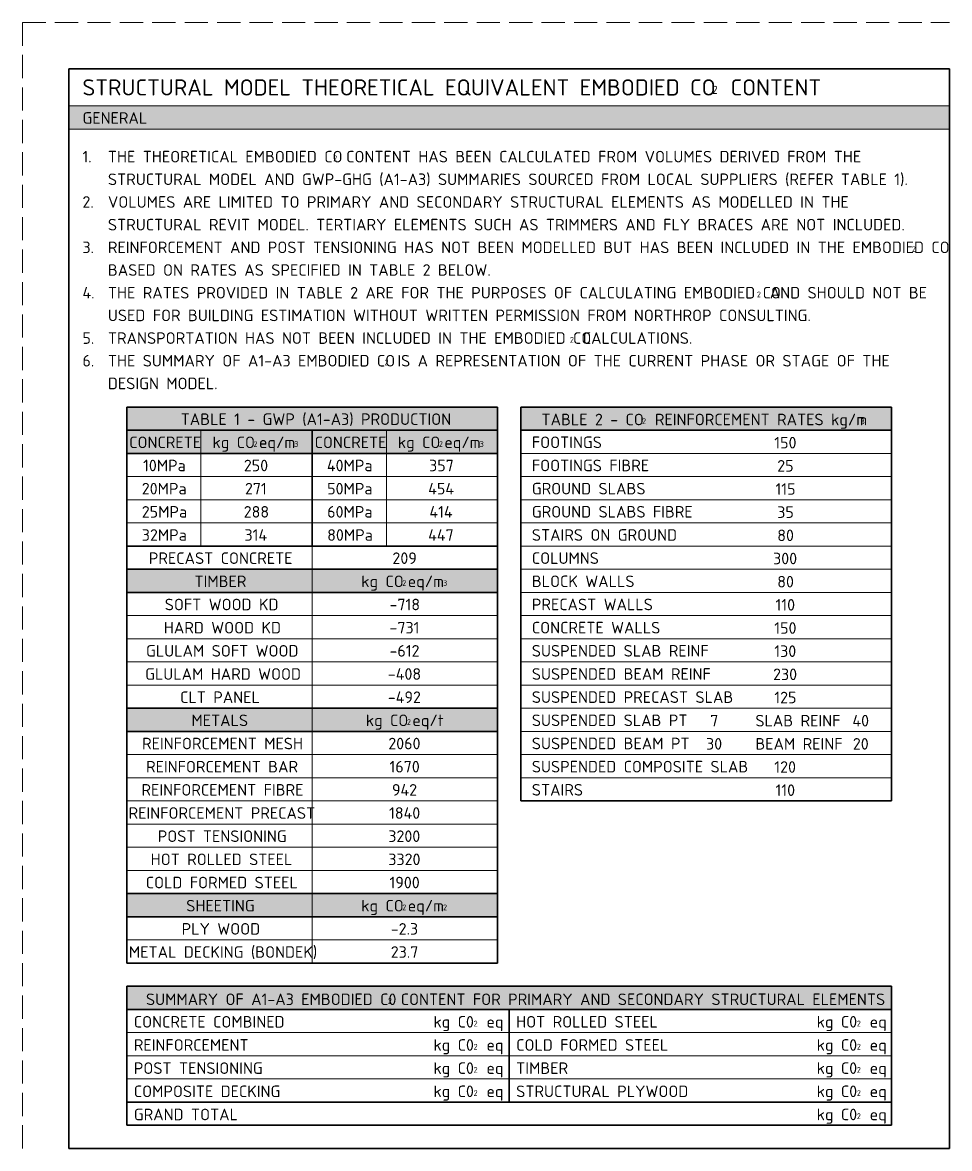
# Model space of a CAD drawing. Header units: millimetres. Extents: x 1350 to 2370, y 3121 to 4058.
# Drawn here: x 2170.3 to 2370.3, y 3121.3 to 3364.3 of the extents above; entities that cross this region are included whole.
import ezdxf

# ---------------------------------------------------------------- set-up
doc = ezdxf.new("R2010")
doc.units = ezdxf.units.MM
doc.linetypes.add('Dash', pattern=[7, 5, -2])
for name, color, linetype, lineweight in [('A-000-T_TEXT', 231, 'Continuous', 13), ('A-010-M_LINE', 90, 'Continuous', 13), ('Z-000-T_TEXT', 131, 'Continuous', 25), ('Z-060-M_DETAIL', 92, 'Continuous', 25), ('Z-200_P_REF_PLANE', 111, 'Dash', 13)]:
    doc.layers.add(name, color=color, linetype=linetype, lineweight=lineweight)
doc.styles.add('ISOCPEUR', font='isocpeur.ttf', dxfattribs={"height": 2.5})
doc.styles.add('ISOCPEUR_1', font='isocpeur.ttf', dxfattribs={"height": 1.25})
doc.styles.add('ISOCPEUR_B', font='', dxfattribs={"height": 3.5})
doc.styles.add('ISOCPEUR_B_1', font='', dxfattribs={"height": 2.5})
doc.styles.add('ISOCPEUR_B_2', font='', dxfattribs={"height": 1.75})
doc.styles.get('ISOCPEUR_B').set_extended_font_data('ISOCPEUR', bold=True)
doc.styles.get('ISOCPEUR_B_1').set_extended_font_data('ISOCPEUR', bold=True)
doc.styles.get('ISOCPEUR_B_2').set_extended_font_data('ISOCPEUR', bold=True)

# ---------------------------------------------------------------- blocks, each defined once
blk = doc.blocks.new('NRP_Table 1 GWP Factors - NRP_Table 1 GWP Factors-2923764-S0_002 - EMBODIED CO2 CONTENT')
at = {"layer": 'Z-000-T_TEXT', "lineweight": 35}
for p, q in [((0, 0), (0, -120)), ((0, 0), (80, 0)), ((80, 0), (80, -120)), ((0, -5), (80, -5)), ((40, -5), (40, -30)), ((0, -10), (80, -10)), ((0, -30), (80, -30)), ((0, -35), (80, -35)), ((0, -40), (80, -40)), ((0, -65), (80, -65)), ((0, -70), (80, -70)), ((0, -105), (80, -105)), ((0, -110), (80, -110)), ((0, -120), (80, -120))]:
    blk.add_line(p, q, dxfattribs=at)
at = {"layer": 'Z-000-T_TEXT', "lineweight": 18}
for p, q in [((16, -5), (16, -30)), ((56, -5), (56, -30)), ((0, -10), (80, -10)), ((0, -15), (80, -15)), ((0, -20), (80, -20)), ((0, -25), (80, -25)), ((40, -35), (40, -30)), ((40, -35), (40, -120)), ((0, -45), (80, -45)), ((0, -50), (80, -50)), ((0, -55), (80, -55)), ((0, -55), (80, -55)), ((0, -60), (80, -60)), ((0, -60), (80, -60)), ((0, -75), (80, -75)), ((0, -80), (80, -80)), ((0, -85), (80, -85)), ((0, -90), (80, -90)), ((0, -90), (80, -90)), ((0, -95), (80, -95)), ((0, -100), (80, -100)), ((0, -115), (80, -115))]:
    blk.add_line(p, q, dxfattribs=at)
at = {"layer": 'Z-000-T_TEXT', "lineweight": 13, "attachment_point": 1}
for s, insert, char_height, width, style in [('TABLE 1 - GWP (A1-A3) PRODUCTION', (11.62, -1.35), 2.5, 68.9451, 'ISOCPEUR'), ('CONCRETE', (0.52, -6.35), 2.5, 18.2785, 'ISOCPEUR'), ('kg CO', (18.47, -6.35), 2.5, 10.7426, 'ISOCPEUR'), ('eq/m', (28.52, -6.35), 2.5, 9.2194, 'ISOCPEUR'), ('CONCRETE', (40.52, -6.35), 2.5, 18.2785, 'ISOCPEUR'), ('kg CO', (58.47, -6.35), 2.5, 10.7426, 'ISOCPEUR'), ('eq/m', (68.52, -6.35), 2.5, 9.2194, 'ISOCPEUR'), ('2', (27.33, -7.35), 1.25, 1.443, 'ISOCPEUR_1'), ('3', (36.13, -7.35), 1.25, 1.443, 'ISOCPEUR_1'), ('2', (67.33, -7.35), 1.25, 1.443, 'ISOCPEUR_1'), ('3', (76.13, -7.35), 1.25, 1.443, 'ISOCPEUR_1'), ('10MPa', (3.5, -11.35), 2.5, 10.9831, 'ISOCPEUR'), ('40MPa', (43.17, -11.35), 2.5, 11.865, 'ISOCPEUR'), ('20MPa', (3.23, -16.35), 2.5, 11.6245, 'ISOCPEUR'), ('50MPa', (43.23, -16.35), 2.5, 11.6245, 'ISOCPEUR'), ('25MPa', (3.23, -21.35), 2.5, 11.6245, 'ISOCPEUR'), ('60MPa', (43.23, -21.35), 2.5, 11.6245, 'ISOCPEUR'), ('32MPa', (3.23, -26.35), 2.5, 11.6245, 'ISOCPEUR'), ('80MPa', (43.23, -26.35), 2.5, 11.6245, 'ISOCPEUR'), ('PRECAST CONCRETE', (4.75, -31.35), 2.5, 36.7975, 'ISOCPEUR'), ('TIMBER', (14.6, -36.35), 2.5, 12.9873, 'ISOCPEUR'), ('kg CO', (50.57, -36.35), 2.5, 10.7426, 'ISOCPEUR'), ('eq/m', (60.62, -36.35), 2.5, 9.2194, 'ISOCPEUR'), ('2', (59.43, -37.35), 1.25, 1.443, 'ISOCPEUR_1'), ('3', (68.23, -37.35), 1.25, 1.443, 'ISOCPEUR_1'), ('SOFT WOOD KD', (8.19, -41.35), 2.5, 28.4599, 'ISOCPEUR'), ('HARD WOOD KD', (7.99, -46.35), 2.5, 29.0211, 'ISOCPEUR'), ('GLULAM SOFT WOOD', (4.15, -51.35), 2.5, 38.2405, 'ISOCPEUR'), ('GLULAM HARD WOOD', (3.95, -56.35), 2.5, 38.8017, 'ISOCPEUR'), ('CLT PANEL', (11.5, -61.35), 2.5, 20.443, 'ISOCPEUR'), ('METALS', (13.94, -66.35), 2.5, 14.5907, 'ISOCPEUR'), ('kg CO', (51.56, -66.35), 2.5, 10.7426, 'ISOCPEUR'), ('2', (60.43, -67.35), 1.25, 1.443, 'ISOCPEUR_1'), ('eq/t', (61.62, -66.35), 2.5, 8.3375, 'ISOCPEUR'), ('REINFORCEMENT MESH', (3.29, -71.35), 2.5, 40.4051, 'ISOCPEUR'), ('REINFORCEMENT BAR', (4.15, -76.35), 2.5, 38.2405, 'ISOCPEUR'), ('REINFORCEMENT FIBRE', (3.16, -81.35), 2.5, 40.7257, 'ISOCPEUR'), ('REINFORCEMENT PRECAST', (0.38, -86.35), 2.5, 47.3797, 'ISOCPEUR'), ('POST TENSIONING', (6.67, -91.35), 2.5, 32.2278, 'ISOCPEUR'), ('HOT ROLLED STEEL', (5.15, -96.35), 2.5, 35.9156, 'ISOCPEUR'), ('COLD FORMED STEEL', (4.09, -101.35), 2.5, 38.4008, 'ISOCPEUR'), ('SHEETING', (12.82, -106.35), 2.5, 17.2363, 'ISOCPEUR'), ('kg CO', (50.57, -106.35), 2.5, 10.7426, 'ISOCPEUR'), ('eq/m', (60.62, -106.35), 2.5, 9.2194, 'ISOCPEUR'), ('2', (59.43, -107.35), 1.25, 1.443, 'ISOCPEUR_1'), ('2', (68.23, -107.35), 1.25, 1.443, 'ISOCPEUR_1'), ('PLY WOOD', (11.83, -111.35), 2.5, 19.7215, 'ISOCPEUR'), ('METAL DECKING (BONDEK)', (0.45, -116.35), 2.5, 47.2996, 'ISOCPEUR')]:
    blk.add_mtext(s, dxfattribs=dict(at, insert=insert, char_height=char_height, width=width, style=style))
blk = doc.blocks.new('NRP_Table 2 CO2 Reinf Rates - NRP_Table 2 CO2 Reinf Rates-2923766-S0_002 - EMBODIED CO2 CONTENT')
at = {"layer": 'Z-000-T_TEXT', "lineweight": 35}
for p, q in [((0, 0), (0, -85)), ((0, 0), (80, 0)), ((80, 0), (80, -85)), ((0, -5), (80, -5)), ((0, -85), (80, -85))]:
    blk.add_line(p, q, dxfattribs=at)
at = {"layer": 'Z-000-T_TEXT', "lineweight": 18}
for p, q in [((0, -10), (80, -10)), ((0, -15), (80, -15)), ((0, -20), (80, -20)), ((0, -25), (80, -25)), ((0, -30), (80, -30)), ((0, -35), (80, -35)), ((0, -40), (80, -40)), ((0, -45), (80, -45)), ((0, -50), (80, -50)), ((0, -55), (80, -55)), ((0, -55), (80, -55)), ((0, -60), (80, -60)), ((0, -65), (80, -65)), ((0, -70), (80, -70)), ((0, -75), (80, -75)), ((0, -80), (80, -80))]:
    blk.add_line(p, q, dxfattribs=at)
at = {"layer": 'Z-000-T_TEXT', "lineweight": 13, "attachment_point": 1}
for s, insert, char_height, width, style in [('TABLE 2 - CO', (4.47, -1.42), 2.5, 26.2953, 'ISOCPEUR'), ('2', (26.16, -2.42), 1.25, 1.443, 'ISOCPEUR_1'), (' REINFORCEMENT RATES kg/m', (27.35, -1.42), 2.5, 55.7173, 'ISOCPEUR'), ('3', (73.32, -2.42), 1.25, 1.443, 'ISOCPEUR_1'), ('FOOTINGS', (2.39, -6.34), 2.5, 17.4768, 'ISOCPEUR'), ('FOOTINGS FIBRE', (2.39, -11.34), 2.5, 29.3418, 'ISOCPEUR'), ('GROUND SLABS', (2.39, -16.34), 2.5, 28.3797, 'ISOCPEUR'), ('GROUND SLABS FIBRE', (2.39, -21.34), 2.5, 40.2447, 'ISOCPEUR'), ('STAIRS ON GROUND', (2.39, -26.34), 2.5, 36.1561, 'ISOCPEUR'), ('COLUMNS', (2.39, -31.34), 2.5, 16.6751, 'ISOCPEUR'), ('BLOCK WALLS', (2.39, -36.34), 2.5, 26.2152, 'ISOCPEUR'), ('PRECAST WALLS', (2.39, -41.34), 2.5, 31.346, 'ISOCPEUR'), ('CONCRETE WALLS', (2.39, -46.34), 2.5, 32.9494, 'ISOCPEUR'), ('SUSPENDED SLAB REINF', (2.39, -51.34), 2.5, 44.5738, 'ISOCPEUR'), ('SUSPENDED BEAM REINF', (2.39, -56.34), 2.5, 44.8945, 'ISOCPEUR'), ('SUSPENDED PRECAST SLAB', (2.39, -61.34), 2.5, 51.2278, 'ISOCPEUR'), ('SUSPENDED SLAB PT', (2.39, -66.34), 2.5, 39.3629, 'ISOCPEUR'), ('SLAB REINF', (50.62, -66.42), 2.5, 21.5654, 'ISOCPEUR'), ('SUSPENDED BEAM PT', (2.39, -71.34), 2.5, 39.6835, 'ISOCPEUR'), ('BEAM REINF', (50.62, -71.42), 2.5, 21.8861, 'ISOCPEUR'), ('SUSPENDED COMPOSITE SLAB', (2.39, -76.34), 2.5, 54.5147, 'ISOCPEUR'), ('STAIRS', (2.39, -81.34), 2.5, 13.2278, 'ISOCPEUR')]:
    blk.add_mtext(s, dxfattribs=dict(at, insert=insert, char_height=char_height, width=width, style=style))
blk = doc.blocks.new('NRP_Table Output CO2 - NRP_Table Output CO2-2923765-S0_002 - EMBODIED CO2 CONTENT')
at = {"layer": 'Z-000-T_TEXT', "lineweight": 35}
for p, q in [((0, -30), (0, 0)), ((0, 0), (165, 0)), ((165, 0), (165, -30)), ((0, -5), (165, -5)), ((82.5, -5), (82.5, -25)), ((0, -25), (165, -25)), ((0, -30), (165, -30))]:
    blk.add_line(p, q, dxfattribs=at)
at = {"layer": 'Z-000-T_TEXT', "lineweight": 18}
for p, q in [((0, -10), (165, -10)), ((0, -15), (165, -15)), ((0, -20), (165, -20))]:
    blk.add_line(p, q, dxfattribs=at)
at = {"layer": 'Z-000-T_TEXT', "lineweight": 13, "attachment_point": 1}
for s, insert, char_height, width, style in [('SUMMARY OF A1-A3 EMBODIED C0', (4.13, -1.55), 2.5, 63.2531, 'ISOCPEUR'), (' CONTENT FOR PRIMARY AND SECONDARY STRUCTURAL ELEMENTS', (57.51, -1.55), 2.5, 124.3417, 'ISOCPEUR'), ('2', (56.32, -2.55), 1.25, 1.443, 'ISOCPEUR_1'), ('CONCRETE COMBINED', (1.51, -6.41), 2.5, 37.6793, 'ISOCPEUR'), ('kg C0', (66.15, -6.41), 2.5, 10.5021, 'ISOCPEUR'), (' eq', (76.01, -6.41), 2.5, 6.173, 'ISOCPEUR'), ('HOT ROLLED STEEL', (84.01, -6.41), 2.5, 35.9156, 'ISOCPEUR'), ('kg C0', (148.84, -6.41), 2.5, 10.5021, 'ISOCPEUR'), (' eq', (158.7, -6.41), 2.5, 6.173, 'ISOCPEUR'), ('2', (74.82, -7.41), 1.25, 1.443, 'ISOCPEUR_1'), ('2', (157.51, -7.41), 1.25, 1.443, 'ISOCPEUR_1'), ('REINFORCEMENT', (1.51, -11.41), 2.5, 28.8607, 'ISOCPEUR'), ('kg C0', (66.15, -11.41), 2.5, 10.5021, 'ISOCPEUR'), ('COLD FORMED STEEL', (84.01, -11.41), 2.5, 38.4008, 'ISOCPEUR'), ('kg C0', (148.84, -11.41), 2.5, 10.5021, 'ISOCPEUR'), ('2', (74.82, -12.41), 1.25, 1.443, 'ISOCPEUR_1'), (' eq', (76.01, -11.41), 2.5, 6.173, 'ISOCPEUR'), ('2', (157.51, -12.41), 1.25, 1.443, 'ISOCPEUR_1'), (' eq', (158.7, -11.41), 2.5, 6.173, 'ISOCPEUR'), ('POST TENSIONING', (1.51, -16.41), 2.5, 32.2278, 'ISOCPEUR'), ('kg C0', (66.15, -16.41), 2.5, 10.5021, 'ISOCPEUR'), ('TIMBER', (84.01, -16.41), 2.5, 12.9873, 'ISOCPEUR'), ('kg C0', (148.84, -16.41), 2.5, 10.5021, 'ISOCPEUR'), ('2', (74.82, -17.41), 1.25, 1.443, 'ISOCPEUR_1'), (' eq', (76.01, -16.41), 2.5, 6.173, 'ISOCPEUR'), ('2', (157.51, -17.41), 1.25, 1.443, 'ISOCPEUR_1'), (' eq', (158.7, -16.41), 2.5, 6.173, 'ISOCPEUR'), ('COMPOSITE DECKING', (1.51, -21.41), 2.5, 36.6371, 'ISOCPEUR'), ('kg C0', (66.15, -21.41), 2.5, 10.5021, 'ISOCPEUR'), ('STRUCTURAL PLYWOOD', (84.01, -21.41), 2.5, 43.6118, 'ISOCPEUR'), ('kg C0', (148.84, -21.41), 2.5, 10.5021, 'ISOCPEUR'), ('2', (74.82, -22.41), 1.25, 1.443, 'ISOCPEUR_1'), (' eq', (76.01, -21.41), 2.5, 6.173, 'ISOCPEUR'), ('2', (157.51, -22.41), 1.25, 1.443, 'ISOCPEUR_1'), (' eq', (158.7, -21.41), 2.5, 6.173, 'ISOCPEUR'), ('GRAND TOTAL', (1.51, -26.41), 2.5, 26.2953, 'ISOCPEUR'), ('kg C0', (148.84, -26.41), 2.5, 10.5021, 'ISOCPEUR'), ('2', (157.51, -27.41), 1.25, 1.443, 'ISOCPEUR_1'), (' eq', (158.7, -26.41), 2.5, 6.173, 'ISOCPEUR')]:
    blk.add_mtext(s, dxfattribs=dict(at, insert=insert, char_height=char_height, width=width, style=style))

msp = doc.modelspace()

# ---------------------------------------------------------------- hatches: boundary and pattern name
at = {"layer": 'Z-060-M_DETAIL'}
for points in [[(2180.35, 3346.3), (2180.35, 3341.3), (2370.35, 3341.3), (2370.35, 3346.3)], [(2192.85, 3271.3), (2272.85, 3271.3), (2272.85, 3281.3), (2192.85, 3281.3)], [(2277.85, 3281.3), (2277.85, 3276.3), (2357.85, 3276.3), (2357.85, 3281.3)], [(2192.85, 3246.3), (2192.85, 3241.3), (2272.85, 3241.3), (2272.85, 3246.3)], [(2192.85, 3216.3), (2192.85, 3211.3), (2272.85, 3211.3), (2272.85, 3216.3)], [(2192.85, 3176.3), (2192.85, 3171.3), (2272.85, 3171.3), (2272.85, 3176.3)], [(2192.85, 3156.3), (2192.85, 3151.3), (2357.85, 3151.3), (2357.85, 3156.3)]]:
    msp.add_hatch(color=9, dxfattribs=at).paths.add_polyline_path(points)

# ---------------------------------------------------------------- linework, layer by layer
at = {"layer": 'A-010-M_LINE', "lineweight": 35}
for p, q in [((2180.35, 3354.3), (2180.35, 3121.3)), ((2180.35, 3354.3), (2370.35, 3354.3)), ((2370.35, 3354.3), (2370.35, 3121.3)), ((2180.35, 3121.3), (2370.35, 3121.3))]:
    msp.add_line(p, q, dxfattribs=at)
at = {"layer": 'A-010-M_LINE', "lineweight": 18}
for p, q in [((2370.35, 3346.3), (2180.35, 3346.3)), ((2180.35, 3346.3), (2180.35, 3341.3)), ((2370.35, 3341.3), (2370.35, 3346.3)), ((2180.35, 3341.3), (2370.35, 3341.3)), ((2272.85, 3281.3), (2192.85, 3281.3)), ((2192.85, 3281.3), (2192.85, 3271.3)), ((2272.85, 3271.3), (2272.85, 3281.3)), ((2357.85, 3281.3), (2277.85, 3281.3)), ((2277.85, 3281.3), (2277.85, 3276.3)), ((2357.85, 3276.3), (2357.85, 3281.3)), ((2277.85, 3276.3), (2357.85, 3276.3)), ((2192.85, 3271.3), (2272.85, 3271.3)), ((2272.85, 3246.3), (2192.85, 3246.3)), ((2192.85, 3246.3), (2192.85, 3241.3)), ((2272.85, 3241.3), (2272.85, 3246.3)), ((2192.85, 3241.3), (2272.85, 3241.3)), ((2272.85, 3216.3), (2192.85, 3216.3)), ((2192.85, 3216.3), (2192.85, 3211.3)), ((2272.85, 3211.3), (2272.85, 3216.3)), ((2192.85, 3211.3), (2272.85, 3211.3)), ((2272.85, 3176.3), (2192.85, 3176.3)), ((2192.85, 3176.3), (2192.85, 3171.3)), ((2272.85, 3171.3), (2272.85, 3176.3)), ((2192.85, 3171.3), (2272.85, 3171.3)), ((2357.85, 3156.3), (2192.85, 3156.3)), ((2192.85, 3156.3), (2192.85, 3151.3)), ((2357.85, 3151.3), (2357.85, 3156.3)), ((2192.85, 3151.3), (2357.85, 3151.3))]:
    msp.add_line(p, q, dxfattribs=at)
at = {"layer": 'Z-200_P_REF_PLANE'}
for q in [(2170.35, 3121.3), (2370.35, 3364.3)]:
    msp.add_line((2170.35, 3364.3), q, dxfattribs=at)

# ---------------------------------------------------------------- block references
at = {"layer": 'Z-000-T_TEXT', "lineweight": 13}
for name, p in [('NRP_Table 1 GWP Factors - NRP_Table 1 GWP Factors-2923764-S0_002 - EMBODIED CO2 CONTENT', (2192.85, 3281.3)), ('NRP_Table 2 CO2 Reinf Rates - NRP_Table 2 CO2 Reinf Rates-2923766-S0_002 - EMBODIED CO2 CONTENT', (2277.85, 3281.3)), ('NRP_Table Output CO2 - NRP_Table Output CO2-2923765-S0_002 - EMBODIED CO2 CONTENT', (2192.85, 3156.3))]:
    msp.add_blockref(name, p, dxfattribs=at)

# ---------------------------------------------------------------- texts
at = {"layer": 'A-000-T_TEXT', "color": 7, "lineweight": 18, "attachment_point": 1}
for s, insert, char_height, width, style in [('STRUCTURAL MODEL THEORETICAL EQUIVALENT EMBODIED CO', (2183.28, 3352.05), 3.5, 164.6666, 'ISOCPEUR_B'), (' CONTENT', (2320.87, 3352.05), 3.5, 26.3755, 'ISOCPEUR_B'), ('\\fISOCPEUR|b1|i0|c0|p34|;2', (2319.15, 3350.65), 1.75, 2.0844, 'ISOCPEUR_B_2'), ('GENERAL', (2183.28, 3344.96), 2.5, 16.9958, 'ISOCPEUR_B_1'), ('1.', (2183.28, 3336.61), 2.5, 6.6546, 'ISOCPEUR'), ('THE THEORETICAL EMBODIED CO', (2188.77, 3336.61), 2.5, 58.924, 'ISOCPEUR'), (' CONTENT HAS BEEN CALCULATED FROM VOLUMES DERIVED FROM THE ', (2238.58, 3336.61), 2.5, 133.481, 'ISOCPEUR'), ('2', (2237.39, 3335.61), 1.25, 1.443, 'ISOCPEUR_1'), ('STRUCTURAL MODEL AND GWP-GHG (A1-A3) SUMMARIES SOURCED FROM LOCAL SUPPLIERS (REFER TABLE 1).', (2188.77, 3331.72), 2.5, 202.8269, 'ISOCPEUR'), ('2.', (2183.28, 3326.82), 2.5, 6.6546, 'ISOCPEUR'), ('VOLUMES ARE LIMITED TO PRIMARY AND SECONDARY STRUCTURAL ELEMENTS AS MODELLED IN THE ', (2188.77, 3326.82), 2.5, 188.7974, 'ISOCPEUR'), ('STRUCTURAL REVIT MODEL. TERTIARY ELEMENTS SUCH AS TRIMMERS AND FLY BRACES ARE NOT INCLUDED.', (2188.77, 3321.93), 2.5, 201.7847, 'ISOCPEUR'), ('3.', (2183.28, 3317.03), 2.5, 6.6546, 'ISOCPEUR'), ('REINFORCEMENT AND POST TENSIONING HAS NOT BEEN MODELLED BUT HAS BEEN INCLUDED IN THE EMBODIED CO', (2188.77, 3317.03), 2.5, 210.2025, 'ISOCPEUR'), ('2 ', (2362.21, 3316.03), 1.25, 2.4051, 'ISOCPEUR_1'), ('BASED ON RATES AS SPECIFIED IN TABLE 2 BELOW.', (2188.77, 3312.14), 2.5, 97.2447, 'ISOCPEUR'), ('4.', (2183.28, 3307.24), 2.5, 6.6546, 'ISOCPEUR'), ('THE RATES PROVIDED IN TABLE 2 ARE FOR THE PURPOSES OF CALCULATING EMBODIED CO', (2188.77, 3307.24), 2.5, 169.7172, 'ISOCPEUR'), (' AND SHOULD NOT BE ', (2329.99, 3307.24), 2.5, 41.4472, 'ISOCPEUR'), ('2', (2328.8, 3306.24), 1.25, 1.443, 'ISOCPEUR_1'), ('USED FOR BUILDING ESTIMATION WITHOUT WRITTEN PERMISSION FROM NORTHROP CONSULTING.', (2188.77, 3302.35), 2.5, 175.5696, 'ISOCPEUR'), ('5.', (2183.28, 3297.45), 2.5, 6.6546, 'ISOCPEUR'), ('TRANSPORTATION HAS NOT BEEN INCLUDED IN THE EMBODIED CO', (2188.77, 3297.45), 2.5, 120.8143, 'ISOCPEUR'), ('2', (2288.45, 3296.45), 1.25, 1.443, 'ISOCPEUR_1'), (' CALCULATIONS.', (2289.64, 3297.45), 2.5, 29.7426, 'ISOCPEUR'), ('6.', (2183.28, 3292.56), 2.5, 6.6546, 'ISOCPEUR'), ('THE SUMMARY OF A1-A3 EMBODIED CO', (2188.77, 3292.56), 2.5, 72.3122, 'ISOCPEUR'), ('2', (2248.44, 3291.56), 1.25, 1.443, 'ISOCPEUR_1'), (' IS A REPRESENTATION OF THE CURRENT PHASE OR STAGE OF THE ', (2249.63, 3292.56), 2.5, 128.3502, 'ISOCPEUR'), ('DESIGN MODEL.  ', (2188.77, 3287.66), 2.5, 30.9451, 'ISOCPEUR')]:
    msp.add_mtext(s, dxfattribs=dict(at, insert=insert, char_height=char_height, width=width, style=style))
at = {"layer": 'Z-000-T_TEXT', "lineweight": 13, "char_height": 2.5, "attachment_point": 1, "style": 'ISOCPEUR'}
for s, insert, width in [('150', (2332.56, 3274.88), 5.8523), ('250', (2218.1, 3269.95), 6.4937), ('357', (2258.07, 3269.95), 6.4937), ('25', (2333.19, 3269.88), 4.3291), ('271', (2218.34, 3264.95), 5.8523), ('454', (2257.87, 3264.95), 6.9747), ('115', (2332.82, 3264.88), 5.211), ('288', (2218.07, 3259.95), 6.4937), ('414', (2258.14, 3259.95), 6.3333), ('35', (2333.19, 3259.88), 4.3291), ('314', (2218.24, 3254.95), 6.0928), ('447', (2257.87, 3254.95), 6.9747), ('80', (2333.19, 3254.88), 4.3291), ('209', (2250.16, 3249.95), 6.4937), ('300', (2332.29, 3249.88), 6.4937), ('80', (2333.19, 3244.88), 4.3291), ('-718', (2249.53, 3239.95), 8.0169), ('110', (2332.82, 3239.88), 5.211), ('-731', (2249.53, 3234.95), 8.0169), ('150', (2332.56, 3234.88), 5.8523), ('-612', (2249.53, 3229.95), 8.0169), ('130', (2332.56, 3229.88), 5.8523), ('-408', (2249.17, 3224.95), 8.8987), ('230', (2332.29, 3224.88), 6.4937), ('-492', (2249.17, 3219.95), 8.8987), ('125', (2332.56, 3219.88), 5.8523), ('7', (2318.73, 3214.88), 2.1646), ('40', (2349.4, 3214.88), 4.5696), ('2060', (2249.27, 3209.95), 8.6582), ('30', (2317.83, 3209.88), 4.3291), ('20', (2349.5, 3209.88), 4.3291), ('1670', (2249.53, 3204.95), 8.0169), ('120', (2332.56, 3204.88), 5.8523), ('942', (2250.06, 3199.95), 6.7342), ('110', (2332.82, 3199.88), 5.211), ('1840', (2249.43, 3194.95), 8.2574), ('3200', (2249.27, 3189.95), 8.6582), ('3320', (2249.27, 3184.95), 8.6582), ('1900', (2249.53, 3179.95), 8.0169), ('-2.3', (2249.8, 3169.95), 7.3755), ('23.7', (2249.8, 3164.95), 7.3755)]:
    msp.add_mtext(s, dxfattribs=dict(at, insert=insert, width=width))

doc.saveas('drawing.dxf')
